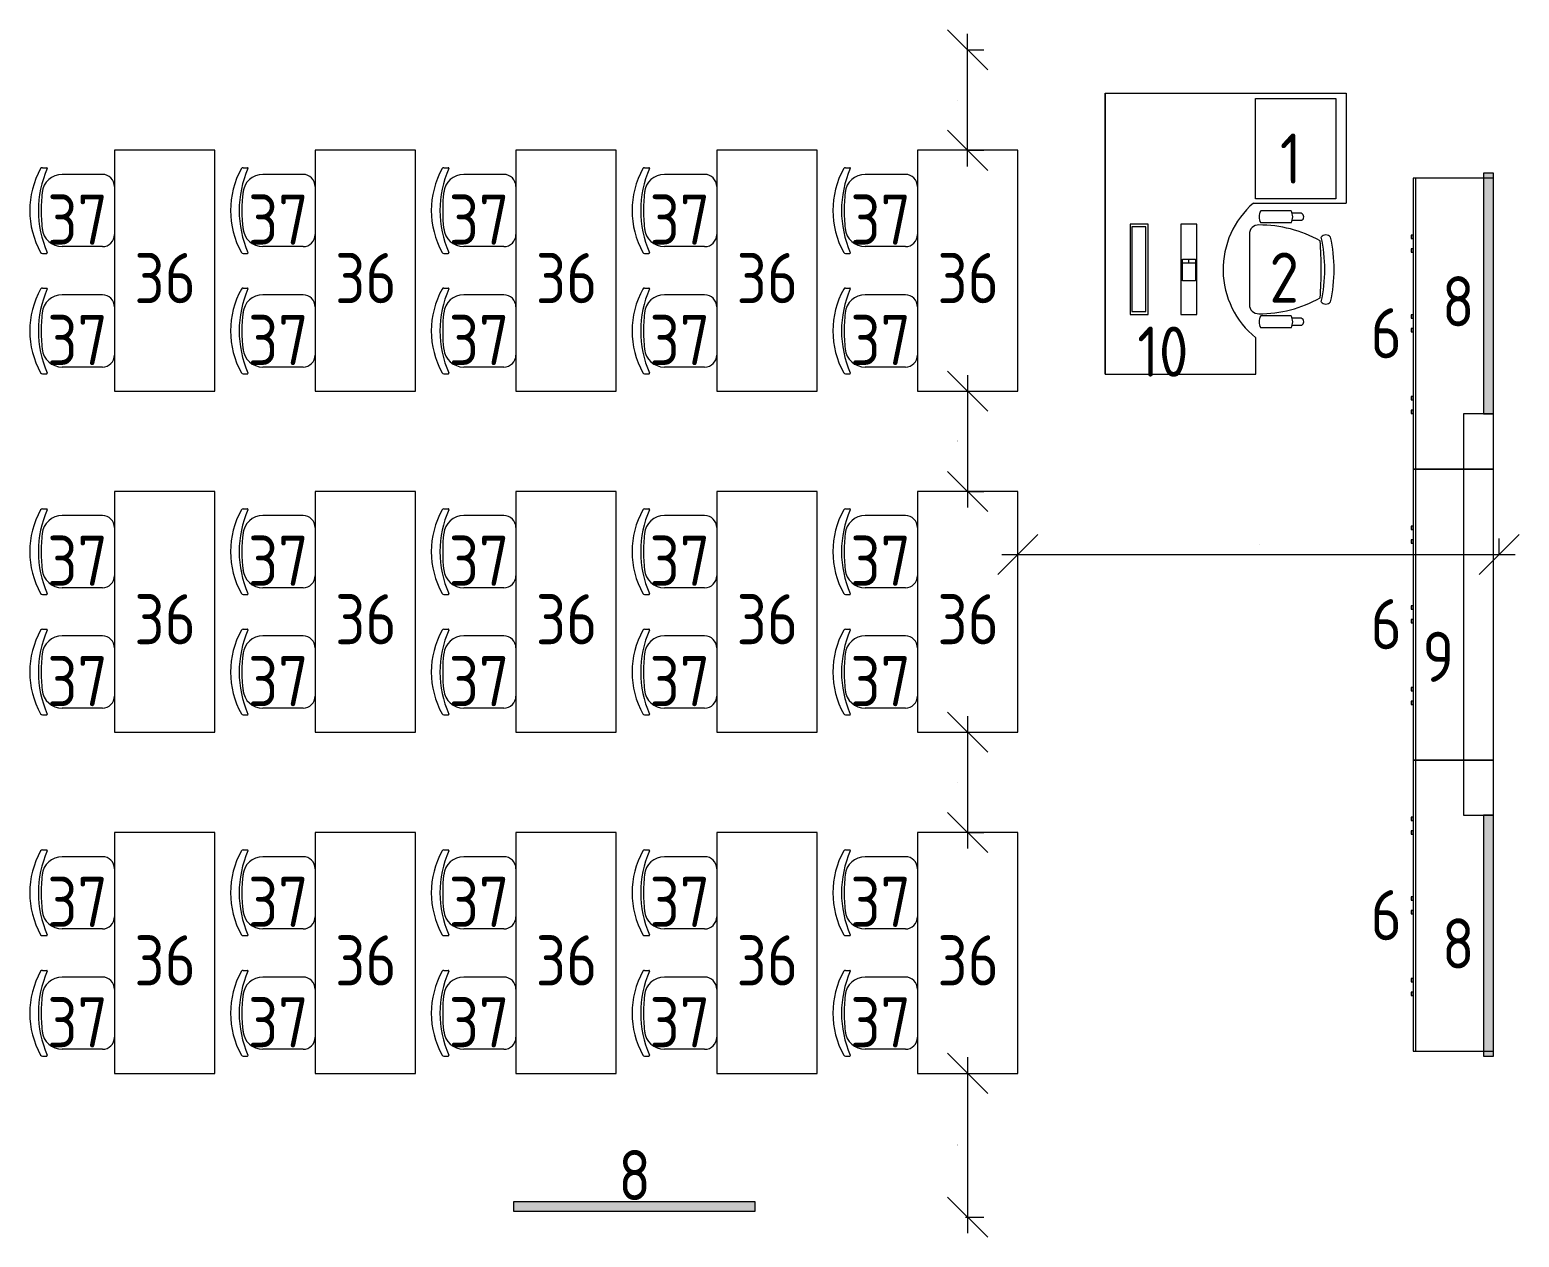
# Model space of a CAD drawing. Header units: millimetres. Extents: x 3050 to 430575, y -569542 to 36130.
# Drawn here: x 327469 to 334888, y -451950 to -445933 of the extents above; entities that cross this region are included whole.
import ezdxf

# ---------------------------------------------------------------- set-up
doc = ezdxf.new("R2010")
doc.units = ezdxf.units.MM
doc.layers.add('ТХ', color=5, linetype='Continuous', lineweight=5)
doc.layers.add('Уточнения', color=210, linetype='Continuous', lineweight=20)
doc.layers.add('ТХ_№ПОЗ', color=7, linetype='Continuous')
doc.styles.add('GOST Common_2', font='GOST_Common.ttf', dxfattribs={"width": 0.9, "height": 250})
doc.styles.add('GOST Common_3', font='GOST_Common.ttf', dxfattribs={"width": 0.9, "height": 2.5})
doc.dimstyles.new('TX-100', dxfattribs={"dimtxt": 200, "dimasz": 200, "dimexe": 80, "dimexo": 0, "dimgap": 50, "dimtad": 1, "dimtoh": 1, "dimdec": 0, "dimrnd": 10, "dimzin": 12, "dimtxsty": 'GOST Common_3', "dimblk": 'OBLIQUE', "dimcen": 1.5, "dimdle": 80, "dimclrd": 256, "dimclre": 256, "dimclrt": 256, "dimadec": 0, "dimazin": 0, "dimtfac": 1, "dimtdec": 0, "dimtmove": 0, "dimatfit": 3, "dimfxl": 1, "dimlwd": -1, "dimlwe": 15, "dimarcsym": 0})

# ---------------------------------------------------------------- blocks, each defined once
blk = doc.blocks.new('Покрытие настенное')
at = {"linetype": 'Continuous', "lineweight": 5}
blk.add_lwpolyline([(2250, -150), (250, -150), (250, 0), (2250, 0)], close=True, dxfattribs=at)
blk = doc.blocks.new('A$C3da1b1ea')
at = {"lineweight": 0}
h = blk.add_hatch(color=256, dxfattribs=at)
h.dxf.hatch_style = 1
h.paths.add_polyline_path([(0, 0), (50, 0), (50, -1200), (0, -1200)])
blk.add_lwpolyline([(0, 0), (50, 0), (50, -1200), (0, -1200), (0, 0)], dxfattribs=at)
blk = doc.blocks.new('Стол учителя угловой с тумбой')
at = {"linetype": 'Continuous', "lineweight": 5}
for p, q in [((0, 0), (0, 1200)), ((0, 1200), (547.9, 1200)), ((547.9, 739), (547.9, 1200)), ((1400, 750), (1219.1, 750)), ((1400, 0), (1400, 750)), ((1400, 0), (1400, 750)), ((1400, 0), (0, 0)), ((0, 0), (1400, 0))]:
    blk.add_line(p, q, dxfattribs=at)
blk.add_lwpolyline([(26.4, 1148.7), (526.4, 1148.7), (526.4, 748.7), (26.4, 748.7)], close=True, dxfattribs=at)
blk.add_arc((878.9, 1024.4), 437, 220.76329, 321.11011, dxfattribs=at)
blk = doc.blocks.new('Кресло регулируемое')
at = {"linetype": 'Continuous'}
for p, q in [((-292.3, -214.4), (-292.3, -365.6)), ((-280.3, -163), (-280.3, -208.6)), ((-243.6, -163), (-243.6, -208.8)), ((-232.1, -214.4), (-232.1, -365.6)), ((230.7, -214.4), (230.7, -365.6)), ((242.1, -163), (242.1, -208.8)), ((278.9, -163), (278.9, -208.6)), ((290.9, -214.4), (290.9, -365.6)), ((-175.8, -421.8), (174.4, -421.8))]:
    blk.add_line(p, q, dxfattribs=at)
for centre, radius, start, end in [((402.7, -373.3), 624.5, 150.90677, 180.12147), ((-144.6, -40.7), 28.1, 124.29147, 235.70827), ((0, -747.5), 747.5, 77.60199, 102.39777), ((0, -794), 747.5, 77.60199, 102.39777), ((0, -1825.8), 1761.9, 85.39382, 94.65462), ((-404.1, -373.3), 624.5, 359.87797, 29.10589), ((144.6, -40.7), 28.1, 304.29007, 55.70964), ((-262.2, -264.4), 58.4, 58.95098, 121.04877), ((-261.9, -171.6), 20.2, 24.89545, 155.33537), ((260.8, -264.4), 58.4, 58.95101, 121.04877), ((260.5, -171.5), 20.2, 24.89545, 155.33537), ((-262.2, -315.5), 58.4, 238.95097, 301.04877), ((260.8, -315.5), 58.4, 238.95097, 301.04877), ((-176.4, -376.4), 45.4, 177.81347, 270.74787), ((175, -376.4), 45.4, 269.25187, 2.18664)]:
    blk.add_arc(centre, radius, start, end, dxfattribs=at)
blk = doc.blocks.new('Стул ученич штабелир №5-7')
at = {"color": 0, "linetype": 'ByBlock', "lineweight": -2}
for p, q in [((-120.1, 0), (120.1, 0)), ((-120.1, 0), (120.1, 0)), ((-179.9, -60), (-179.9, -260.3)), ((-179.9, -60), (-179.9, -260.3)), ((180.1, -60), (180.1, -260.3)), ((180.1, -60), (180.1, -260.3)), ((-213.4, -359), (-213.4, -337.3)), ((-213.4, -359), (-213.4, -337.3)), ((213.6, -359), (213.6, -337.3)), ((213.6, -359), (213.6, -337.3))]:
    blk.add_line(p, q, dxfattribs=at)
for centre, radius, start, end in [((-119.9, -60), 60, 90, 180), ((-119.9, -60), 60, 90, 180), ((120.1, -60), 60, 0, 90), ((120.1, -60), 60, 0, 90), ((-79.9, -260.3), 100, 180, 264.25844), ((-79.9, -260.3), 100, 180, 264.25844), ((80.1, -260.3), 100, 275.74156, 0), ((80.1, -260.3), 100, 275.74156, 0), ((-210.4, -337.3), 3, 63.89783, 180), ((-210.4, -337.3), 3, 63.89783, 180), ((-203.4, -359), 10, 180, 238.06825), ((-203.4, -359), 10, 180, 238.06825), ((0.1, 142.3), 520.8, 246.31951, 293.68049), ((0.1, 142.3), 520.8, 246.31951, 293.68049), ((0.1, 9), 430.5, 240.99166, 299.00834), ((0.1, 9), 430.5, 240.99166, 299.00834), ((0.1, 435.5), 800.4, 263.24698, 276.75302), ((0.1, 435.5), 800.4, 263.24698, 276.75302), ((203.6, -359), 10, 301.93175, 0), ((203.6, -359), 10, 301.93175, 0), ((210.6, -337.3), 3, 0, 116.10217), ((210.6, -337.3), 3, 0, 116.10217)]:
    blk.add_arc(centre, radius, start, end, dxfattribs=at)
blk = doc.blocks.new('A$C727b9d3d')
at = {"linetype": 'Continuous'}
blk.add_line((388, -1450), (388, 0), dxfattribs=at)
for points in [[(0, -1450), (400, -1450), (400, 0), (0, 0)], [(400, -277.1), (400, -294.4), (410.2, -294.4), (410.2, -277.1)], [(400, -344.7), (400, -362.1), (410.2, -362.1), (410.2, -344.7)], [(400, -684.1), (400, -701.5), (410.2, -701.5), (410.2, -684.1)], [(400, -751.8), (400, -769.1), (410.2, -769.1), (410.2, -751.8)], [(400, -1081), (400, -1098.4), (410.2, -1098.4), (410.2, -1081)], [(400, -1148.7), (400, -1166), (410.2, -1166), (410.2, -1148.7)]]:
    blk.add_lwpolyline(points, close=True, dxfattribs=at)
blk = doc.blocks.new('_Oblique')
at = {"color": 0, "linetype": 'ByBlock', "lineweight": -2}
blk.add_line((-0.5, -0.5), (0.5, 0.5), dxfattribs=at)
blk = doc.blocks.new('*D12163')
at = {"layer": 'Defpoints', "color": 0, "transparency": 16777216}
for p in [(531925.4, -264413.9), (531925.4, -264913.9), (531925.4, -264913.9)]:
    blk.add_point(p, dxfattribs=at)
at = {"layer": 'ТХ', "transparency": 16777216}
blk.add_line((531925.4, -264333.9), (531925.4, -264993.9), dxfattribs=at)
at = {"layer": 'ТХ', "lineweight": 15, "transparency": 16777216}
for p, q in [((531925.4, -264413.9), (532005.4, -264413.9)), ((531925.4, -264913.9), (532005.4, -264913.9))]:
    blk.add_line(p, q, dxfattribs=at)
at = {"layer": 'ТХ', "transparency": 16777216, "xscale": 200, "yscale": 200, "zscale": 200}
for p, rotation in [((531925.4, -264413.9), 90), ((531925.4, -264913.9), 270)]:
    blk.add_blockref('_Oblique', p, dxfattribs=dict(at, rotation=rotation))
at = {"layer": 'ТХ', "transparency": 16777216, "insert": (531874.2, -264663.9), "char_height": 2.5, "attachment_point": 5, "rotation": 90, "style": 'GOST Common_3'}
blk.add_mtext('500', dxfattribs=at)
blk = doc.blocks.new('*D12164')
at = {"layer": 'Defpoints', "color": 0, "transparency": 16777216}
for p in [(531925.4, -266113.9), (531925.4, -266613.9), (531925.4, -266613.9)]:
    blk.add_point(p, dxfattribs=at)
at = {"layer": 'ТХ', "transparency": 16777216}
blk.add_line((531925.4, -266033.9), (531925.4, -266693.9), dxfattribs=at)
at = {"layer": 'ТХ', "lineweight": 15, "transparency": 16777216}
for p, q in [((531925.4, -266113.9), (532005.4, -266113.9)), ((531925.4, -266613.9), (532005.4, -266613.9))]:
    blk.add_line(p, q, dxfattribs=at)
at = {"layer": 'ТХ', "transparency": 16777216, "xscale": 200, "yscale": 200, "zscale": 200}
for p, rotation in [((531925.4, -266113.9), 90), ((531925.4, -266613.9), 270)]:
    blk.add_blockref('_Oblique', p, dxfattribs=dict(at, rotation=rotation))
at = {"layer": 'ТХ', "transparency": 16777216, "insert": (531874.2, -266363.9), "char_height": 2.5, "attachment_point": 5, "rotation": 90, "style": 'GOST Common_3'}
blk.add_mtext('500', dxfattribs=at)
blk = doc.blocks.new('*D12165')
at = {"layer": 'Defpoints', "color": 0, "transparency": 16777216}
for p in [(531925.4, -267813.9), (531914.4, -268530.4), (531925.4, -268530.4)]:
    blk.add_point(p, dxfattribs=at)
at = {"layer": 'ТХ', "transparency": 16777216}
blk.add_line((531925.4, -267733.9), (531925.4, -268610.4), dxfattribs=at)
at = {"layer": 'ТХ', "lineweight": 15, "transparency": 16777216}
for p, q in [((531925.4, -267813.9), (532005.4, -267813.9)), ((531914.4, -268530.4), (532005.4, -268530.4))]:
    blk.add_line(p, q, dxfattribs=at)
at = {"layer": 'ТХ', "transparency": 16777216, "xscale": 200, "yscale": 200, "zscale": 200}
for p, rotation in [((531925.4, -267813.9), 90), ((531925.4, -268530.4), 270)]:
    blk.add_blockref('_Oblique', p, dxfattribs=dict(at, rotation=rotation))
at = {"layer": 'ТХ', "transparency": 16777216, "insert": (531874.2, -268172.1), "char_height": 2.5, "attachment_point": 5, "rotation": 90, "style": 'GOST Common_3'}
blk.add_mtext('720', dxfattribs=at)
blk = doc.blocks.new('*D12138')
at = {"layer": 'Defpoints', "color": 0, "transparency": 16777216}
for p in [(532175.4, -265227.9), (534572.8, -265227.9), (534572.8, -265227.9)]:
    blk.add_point(p, dxfattribs=at)
at = {"layer": 'ТХ', "lineweight": 15, "transparency": 16777216}
for p, q in [((532175.4, -265227.9), (532175.4, -265147.9)), ((534572.8, -265227.9), (534572.8, -265147.9))]:
    blk.add_line(p, q, dxfattribs=at)
at = {"layer": 'ТХ', "transparency": 16777216}
blk.add_line((532095.4, -265227.9), (534652.8, -265227.9), dxfattribs=at)
at = {"layer": 'ТХ', "transparency": 16777216, "xscale": 200, "yscale": 200, "zscale": 200, "rotation": 180}
blk.add_blockref('_Oblique', (532175.4, -265227.9), dxfattribs=at)
at = {"layer": 'ТХ', "transparency": 16777216, "xscale": 200, "yscale": 200, "zscale": 200}
blk.add_blockref('_Oblique', (534572.8, -265227.9), dxfattribs=at)
at = {"layer": 'ТХ', "transparency": 16777216, "insert": (533374.1, -265176.6), "char_height": 2.5, "attachment_point": 5, "style": 'GOST Common_3'}
blk.add_mtext('2400', dxfattribs=at)
blk = doc.blocks.new('*D12166')
at = {"layer": 'Defpoints', "color": 0, "transparency": 16777216}
for p in [(531925.4, -262713.3), (531925.4, -262713.3), (531925.4, -263213.9)]:
    blk.add_point(p, dxfattribs=at)
at = {"layer": 'ТХ', "transparency": 16777216}
blk.add_line((531925.4, -263293.9), (531925.4, -262633.3), dxfattribs=at)
at = {"layer": 'ТХ', "lineweight": 15, "transparency": 16777216}
for p, q in [((531925.4, -262713.3), (532005.4, -262713.3)), ((531925.4, -263213.9), (532005.4, -263213.9))]:
    blk.add_line(p, q, dxfattribs=at)
at = {"layer": 'ТХ', "transparency": 16777216, "xscale": 200, "yscale": 200, "zscale": 200}
for p, rotation in [((531925.4, -262713.3), 90), ((531925.4, -263213.9), 270)]:
    blk.add_blockref('_Oblique', p, dxfattribs=dict(at, rotation=rotation))
at = {"layer": 'ТХ', "transparency": 16777216, "insert": (531874.2, -262963.6), "char_height": 2.5, "attachment_point": 5, "rotation": 90, "style": 'GOST Common_3'}
blk.add_mtext('500', dxfattribs=at)
blk = doc.blocks.new('Ноутбук')
at = {"layer": 'ТХ'}
for p, q in [((2432.4, 14028.3), (2412.3, 14028.3)), ((2432.4, 14060), (2432.4, 13996.6))]:
    blk.add_line(p, q, dxfattribs=at)
for points in [[(2238.5, 13988.4), (2687.5, 13988.4), (2687.5, 14067.9), (2238.5, 14067.9)], [(2520.4, 13996.6), (2412.3, 13996.6), (2412.3, 14060), (2520.4, 14060)], [(2687.5, 13824.4), (2238.5, 13824.4), (2238.5, 13735.8), (2687.5, 13735.8)], [(2673.8, 13813.8), (2251.4, 13813.8), (2251.4, 13743.9), (2673.8, 13743.9)]]:
    blk.add_lwpolyline(points, close=True, dxfattribs=at)
blk = doc.blocks.new('ТХ1 4 этаж')
at = {"layer": 'ТХ'}
for points in [[(528175.4, -264413.9), (528175.4, -263213.9), (527675.4, -263213.9), (527675.4, -264413.9)], [(529175.4, -264413.9), (529175.4, -263213.9), (528675.4, -263213.9), (528675.4, -264413.9)], [(530175.4, -264413.9), (530175.4, -263213.9), (529675.4, -263213.9), (529675.4, -264413.9)], [(531175.4, -264413.9), (531175.4, -263213.9), (530675.4, -263213.9), (530675.4, -264413.9)], [(532175.4, -264413.9), (532175.4, -263213.9), (531675.4, -263213.9), (531675.4, -264413.9)], [(528175.4, -266113.9), (528175.4, -264913.9), (527675.4, -264913.9), (527675.4, -266113.9)], [(529175.4, -266113.9), (529175.4, -264913.9), (528675.4, -264913.9), (528675.4, -266113.9)], [(530175.4, -266113.9), (530175.4, -264913.9), (529675.4, -264913.9), (529675.4, -266113.9)], [(531175.4, -266113.9), (531175.4, -264913.9), (530675.4, -264913.9), (530675.4, -266113.9)], [(532175.4, -266113.9), (532175.4, -264913.9), (531675.4, -264913.9), (531675.4, -266113.9)], [(528175.4, -267813.9), (528175.4, -266613.9), (527675.4, -266613.9), (527675.4, -267813.9)], [(529175.4, -267813.9), (529175.4, -266613.9), (528675.4, -266613.9), (528675.4, -267813.9)], [(530175.4, -267813.9), (530175.4, -266613.9), (529675.4, -266613.9), (529675.4, -267813.9)], [(531175.4, -267813.9), (531175.4, -266613.9), (530675.4, -266613.9), (530675.4, -267813.9)], [(532175.4, -267813.9), (532175.4, -266613.9), (531675.4, -266613.9), (531675.4, -267813.9)]]:
    blk.add_lwpolyline(points, close=True, dxfattribs=at)
at = {"rotation": 270}
blk.add_blockref('Ноутбук', (518999.6, -261344.2), dxfattribs=at)
at = {"layer": 'ТХ', "lineweight": 0}
for name, p, rotation in [('Стол учителя угловой с тумбой', (532610.4, -262928.8), 270), ('Стул ученич штабелир №5-7', (527675.4, -263513.9), 270), ('Стул ученич штабелир №5-7', (528675.4, -263513.9), 270), ('Стул ученич штабелир №5-7', (529675.4, -263513.9), 270), ('Стул ученич штабелир №5-7', (530675.4, -263513.9), 270), ('Стул ученич штабелир №5-7', (531675.4, -263513.9), 270), ('A$C727b9d3d', (534544.6, -264802.9), 180), ('Кресло регулируемое', (533750.6, -263807.9), 270), ('Стул ученич штабелир №5-7', (527675.4, -264113.9), 270), ('Стул ученич штабелир №5-7', (528675.4, -264113.9), 270), ('Стул ученич штабелир №5-7', (529675.4, -264113.9), 270), ('Стул ученич штабелир №5-7', (530675.4, -264113.9), 270), ('Стул ученич штабелир №5-7', (531675.4, -264113.9), 270), ('A$C727b9d3d', (534544.6, -266252.9), 180), ('Стул ученич штабелир №5-7', (527675.4, -265213.9), 270), ('Стул ученич штабелир №5-7', (528675.4, -265213.9), 270), ('Стул ученич штабелир №5-7', (529675.4, -265213.9), 270), ('Стул ученич штабелир №5-7', (530675.4, -265213.9), 270), ('Стул ученич штабелир №5-7', (531675.4, -265213.9), 270), ('Стул ученич штабелир №5-7', (527675.4, -265813.9), 270), ('Стул ученич штабелир №5-7', (528675.4, -265813.9), 270), ('Стул ученич штабелир №5-7', (529675.4, -265813.9), 270), ('Стул ученич штабелир №5-7', (530675.4, -265813.9), 270), ('Стул ученич штабелир №5-7', (531675.4, -265813.9), 270), ('A$C727b9d3d', (534544.6, -267702.9), 180), ('Стул ученич штабелир №5-7', (527675.4, -266913.9), 270), ('Стул ученич штабелир №5-7', (528675.4, -266913.9), 270), ('Стул ученич штабелир №5-7', (529675.4, -266913.9), 270), ('Стул ученич штабелир №5-7', (530675.4, -266913.9), 270), ('Стул ученич штабелир №5-7', (531675.4, -266913.9), 270), ('Стул ученич штабелир №5-7', (527675.4, -267513.9), 270), ('Стул ученич штабелир №5-7', (528675.4, -267513.9), 270), ('Стул ученич штабелир №5-7', (529675.4, -267513.9), 270), ('Стул ученич штабелир №5-7', (530675.4, -267513.9), 270), ('Стул ученич штабелир №5-7', (531675.4, -267513.9), 270), ('A$C3da1b1ea', (530865.4, -268452.4), 270)]:
    blk.add_blockref(name, p, dxfattribs=dict(at, rotation=rotation))
at = {"layer": 'ТХ', "lineweight": 0, "xscale": -1}
for p in [(534544.6, -263327.9), (534544.6, -266527.9)]:
    blk.add_blockref('A$C3da1b1ea', p, dxfattribs=at)
at = {"layer": 'ТХ', "lineweight": 0, "xscale": -1, "rotation": 270}
blk.add_blockref('Покрытие настенное', (534544.6, -266777.9), dxfattribs=at)
at = {"layer": 'ТХ_№ПОЗ', "char_height": 250, "width": 595, "attachment_point": 5, "line_spacing_factor": 1.139951, "style": 'GOST Common_2'}
for s, insert in [('\\pxt4.23333,8.46667,12.7,16.93333,21.16667,25.4,29.63333,33.86667,38.1,42.33333,46.56667,50.8,55.03333,59.26667,63.5,67.73333,71.96667,76.2,80.43333,84.66667,88.9,93.13333,97.36667,101.6,105.83333,110.06667,114.3,118.53333,122.76667,127,131.23333,135.46667;1', (533534.5, -263255.3)), ('\\pxt4.23333,8.46667,12.7,16.93333,21.16667,25.4,29.63333,33.86667,38.1,42.33333,46.56667,50.8,55.03333,59.26667,63.5,67.73333,71.96667,76.2,80.43333,84.66667,88.9,93.13333,97.36667,101.6,105.83333,110.06667,114.3,118.53333,122.76667,127,131.23333,135.46667;37', (527491.3, -263559.2)), ('\\pxt4.23333,8.46667,12.7,16.93333,21.16667,25.4,29.63333,33.86667,38.1,42.33333,46.56667,50.8,55.03333,59.26667,63.5,67.73333,71.96667,76.2,80.43333,84.66667,88.9,93.13333,97.36667,101.6,105.83333,110.06667,114.3,118.53333,122.76667,127,131.23333,135.46667;37', (528491.3, -263559.2)), ('\\pxt4.23333,8.46667,12.7,16.93333,21.16667,25.4,29.63333,33.86667,38.1,42.33333,46.56667,50.8,55.03333,59.26667,63.5,67.73333,71.96667,76.2,80.43333,84.66667,88.9,93.13333,97.36667,101.6,105.83333,110.06667,114.3,118.53333,122.76667,127,131.23333,135.46667;37', (529491.3, -263559.2)), ('\\pxt4.23333,8.46667,12.7,16.93333,21.16667,25.4,29.63333,33.86667,38.1,42.33333,46.56667,50.8,55.03333,59.26667,63.5,67.73333,71.96667,76.2,80.43333,84.66667,88.9,93.13333,97.36667,101.6,105.83333,110.06667,114.3,118.53333,122.76667,127,131.23333,135.46667;37', (530491.3, -263559.2)), ('\\pxt4.23333,8.46667,12.7,16.93333,21.16667,25.4,29.63333,33.86667,38.1,42.33333,46.56667,50.8,55.03333,59.26667,63.5,67.73333,71.96667,76.2,80.43333,84.66667,88.9,93.13333,97.36667,101.6,105.83333,110.06667,114.3,118.53333,122.76667,127,131.23333,135.46667;37', (531491.3, -263559.2)), ('\\pxt4.23333,8.46667,12.7,16.93333,21.16667,25.4,29.63333,33.86667,38.1,42.33333,46.56667,50.8,55.03333,59.26667,63.5,67.73333,71.96667,76.2,80.43333,84.66667,88.9,93.13333,97.36667,101.6,105.83333,110.06667,114.3,118.53333,122.76667,127,131.23333,135.46667;36', (527927.8, -263850.9)), ('\\pxt4.23333,8.46667,12.7,16.93333,21.16667,25.4,29.63333,33.86667,38.1,42.33333,46.56667,50.8,55.03333,59.26667,63.5,67.73333,71.96667,76.2,80.43333,84.66667,88.9,93.13333,97.36667,101.6,105.83333,110.06667,114.3,118.53333,122.76667,127,131.23333,135.46667;36', (528927.8, -263850.9)), ('\\pxt4.23333,8.46667,12.7,16.93333,21.16667,25.4,29.63333,33.86667,38.1,42.33333,46.56667,50.8,55.03333,59.26667,63.5,67.73333,71.96667,76.2,80.43333,84.66667,88.9,93.13333,97.36667,101.6,105.83333,110.06667,114.3,118.53333,122.76667,127,131.23333,135.46667;36', (529927.8, -263850.9)), ('\\pxt4.23333,8.46667,12.7,16.93333,21.16667,25.4,29.63333,33.86667,38.1,42.33333,46.56667,50.8,55.03333,59.26667,63.5,67.73333,71.96667,76.2,80.43333,84.66667,88.9,93.13333,97.36667,101.6,105.83333,110.06667,114.3,118.53333,122.76667,127,131.23333,135.46667;36', (530927.8, -263850.9)), ('\\pxt4.23333,8.46667,12.7,16.93333,21.16667,25.4,29.63333,33.86667,38.1,42.33333,46.56667,50.8,55.03333,59.26667,63.5,67.73333,71.96667,76.2,80.43333,84.66667,88.9,93.13333,97.36667,101.6,105.83333,110.06667,114.3,118.53333,122.76667,127,131.23333,135.46667;36', (531927.8, -263850.9)), ('\\pxt4.23333,8.46667,12.7,16.93333,21.16667,25.4,29.63333,33.86667,38.1,42.33333,46.56667,50.8,55.03333,59.26667,63.5,67.73333,71.96667,76.2,80.43333,84.66667,88.9,93.13333,97.36667,101.6,105.83333,110.06667,114.3,118.53333,122.76667,127,131.23333,135.46667;2', (533502, -263848.4)), ('\\pxt4.23333,8.46667,12.7,16.93333,21.16667,25.4,29.63333,33.86667,38.1,42.33333,46.56667,50.8,55.03333,59.26667,63.5,67.73333,71.96667,76.2,80.43333,84.66667,88.9,93.13333,97.36667,101.6,105.83333,110.06667,114.3,118.53333,122.76667,127,131.23333,135.46667;8', (534368.9, -263966.6)), ('\\pxt4.23333,8.46667,12.7,16.93333,21.16667,25.4,29.63333,33.86667,38.1,42.33333,46.56667,50.8,55.03333,59.26667,63.5,67.73333,71.96667,76.2,80.43333,84.66667,88.9,93.13333,97.36667,101.6,105.83333,110.06667,114.3,118.53333,122.76667,127,131.23333,135.46667;37', (527491.3, -264159.2)), ('\\pxt4.23333,8.46667,12.7,16.93333,21.16667,25.4,29.63333,33.86667,38.1,42.33333,46.56667,50.8,55.03333,59.26667,63.5,67.73333,71.96667,76.2,80.43333,84.66667,88.9,93.13333,97.36667,101.6,105.83333,110.06667,114.3,118.53333,122.76667,127,131.23333,135.46667;37', (528491.3, -264159.2)), ('\\pxt4.23333,8.46667,12.7,16.93333,21.16667,25.4,29.63333,33.86667,38.1,42.33333,46.56667,50.8,55.03333,59.26667,63.5,67.73333,71.96667,76.2,80.43333,84.66667,88.9,93.13333,97.36667,101.6,105.83333,110.06667,114.3,118.53333,122.76667,127,131.23333,135.46667;37', (529491.3, -264159.2)), ('\\pxt4.23333,8.46667,12.7,16.93333,21.16667,25.4,29.63333,33.86667,38.1,42.33333,46.56667,50.8,55.03333,59.26667,63.5,67.73333,71.96667,76.2,80.43333,84.66667,88.9,93.13333,97.36667,101.6,105.83333,110.06667,114.3,118.53333,122.76667,127,131.23333,135.46667;37', (530491.3, -264159.2)), ('\\pxt4.23333,8.46667,12.7,16.93333,21.16667,25.4,29.63333,33.86667,38.1,42.33333,46.56667,50.8,55.03333,59.26667,63.5,67.73333,71.96667,76.2,80.43333,84.66667,88.9,93.13333,97.36667,101.6,105.83333,110.06667,114.3,118.53333,122.76667,127,131.23333,135.46667;37', (531491.3, -264159.2)), ('\\pxt4.23333,8.46667,12.7,16.93333,21.16667,25.4,29.63333,33.86667,38.1,42.33333,46.56667,50.8,55.03333,59.26667,63.5,67.73333,71.96667,76.2,80.43333,84.66667,88.9,93.13333,97.36667,101.6,105.83333,110.06667,114.3,118.53333,122.76667,127,131.23333,135.46667;6', (534010.4, -264125.4)), ('\\pxt4.23333,8.46667,12.7,16.93333,21.16667,25.4,29.63333,33.86667,38.1,42.33333,46.56667,50.8,55.03333,59.26667,63.5,67.73333,71.96667,76.2,80.43333,84.66667,88.9,93.13333,97.36667,101.6,105.83333,110.06667,114.3,118.53333,122.76667,127,131.23333,135.46667;10', (532897.8, -264217.5)), ('\\pxt4.23333,8.46667,12.7,16.93333,21.16667,25.4,29.63333,33.86667,38.1,42.33333,46.56667,50.8,55.03333,59.26667,63.5,67.73333,71.96667,76.2,80.43333,84.66667,88.9,93.13333,97.36667,101.6,105.83333,110.06667,114.3,118.53333,122.76667,127,131.23333,135.46667;37', (527491.3, -265259.2)), ('\\pxt4.23333,8.46667,12.7,16.93333,21.16667,25.4,29.63333,33.86667,38.1,42.33333,46.56667,50.8,55.03333,59.26667,63.5,67.73333,71.96667,76.2,80.43333,84.66667,88.9,93.13333,97.36667,101.6,105.83333,110.06667,114.3,118.53333,122.76667,127,131.23333,135.46667;37', (528491.3, -265259.2)), ('\\pxt4.23333,8.46667,12.7,16.93333,21.16667,25.4,29.63333,33.86667,38.1,42.33333,46.56667,50.8,55.03333,59.26667,63.5,67.73333,71.96667,76.2,80.43333,84.66667,88.9,93.13333,97.36667,101.6,105.83333,110.06667,114.3,118.53333,122.76667,127,131.23333,135.46667;37', (529491.3, -265259.2)), ('\\pxt4.23333,8.46667,12.7,16.93333,21.16667,25.4,29.63333,33.86667,38.1,42.33333,46.56667,50.8,55.03333,59.26667,63.5,67.73333,71.96667,76.2,80.43333,84.66667,88.9,93.13333,97.36667,101.6,105.83333,110.06667,114.3,118.53333,122.76667,127,131.23333,135.46667;37', (530491.3, -265259.2)), ('\\pxt4.23333,8.46667,12.7,16.93333,21.16667,25.4,29.63333,33.86667,38.1,42.33333,46.56667,50.8,55.03333,59.26667,63.5,67.73333,71.96667,76.2,80.43333,84.66667,88.9,93.13333,97.36667,101.6,105.83333,110.06667,114.3,118.53333,122.76667,127,131.23333,135.46667;37', (531491.3, -265259.2)), ('\\pxt4.23333,8.46667,12.7,16.93333,21.16667,25.4,29.63333,33.86667,38.1,42.33333,46.56667,50.8,55.03333,59.26667,63.5,67.73333,71.96667,76.2,80.43333,84.66667,88.9,93.13333,97.36667,101.6,105.83333,110.06667,114.3,118.53333,122.76667,127,131.23333,135.46667;36', (527927.8, -265550.9)), ('\\pxt4.23333,8.46667,12.7,16.93333,21.16667,25.4,29.63333,33.86667,38.1,42.33333,46.56667,50.8,55.03333,59.26667,63.5,67.73333,71.96667,76.2,80.43333,84.66667,88.9,93.13333,97.36667,101.6,105.83333,110.06667,114.3,118.53333,122.76667,127,131.23333,135.46667;36', (528927.8, -265550.9)), ('\\pxt4.23333,8.46667,12.7,16.93333,21.16667,25.4,29.63333,33.86667,38.1,42.33333,46.56667,50.8,55.03333,59.26667,63.5,67.73333,71.96667,76.2,80.43333,84.66667,88.9,93.13333,97.36667,101.6,105.83333,110.06667,114.3,118.53333,122.76667,127,131.23333,135.46667;36', (529927.8, -265550.9)), ('\\pxt4.23333,8.46667,12.7,16.93333,21.16667,25.4,29.63333,33.86667,38.1,42.33333,46.56667,50.8,55.03333,59.26667,63.5,67.73333,71.96667,76.2,80.43333,84.66667,88.9,93.13333,97.36667,101.6,105.83333,110.06667,114.3,118.53333,122.76667,127,131.23333,135.46667;36', (530927.8, -265550.9)), ('\\pxt4.23333,8.46667,12.7,16.93333,21.16667,25.4,29.63333,33.86667,38.1,42.33333,46.56667,50.8,55.03333,59.26667,63.5,67.73333,71.96667,76.2,80.43333,84.66667,88.9,93.13333,97.36667,101.6,105.83333,110.06667,114.3,118.53333,122.76667,127,131.23333,135.46667;36', (531927.8, -265550.9)), ('\\pxt4.23333,8.46667,12.7,16.93333,21.16667,25.4,29.63333,33.86667,38.1,42.33333,46.56667,50.8,55.03333,59.26667,63.5,67.73333,71.96667,76.2,80.43333,84.66667,88.9,93.13333,97.36667,101.6,105.83333,110.06667,114.3,118.53333,122.76667,127,131.23333,135.46667;6', (534010.4, -265575.4)), ('\\pxt4.23333,8.46667,12.7,16.93333,21.16667,25.4,29.63333,33.86667,38.1,42.33333,46.56667,50.8,55.03333,59.26667,63.5,67.73333,71.96667,76.2,80.43333,84.66667,88.9,93.13333,97.36667,101.6,105.83333,110.06667,114.3,118.53333,122.76667,127,131.23333,135.46667;9', (534269.9, -265738)), ('\\pxt4.23333,8.46667,12.7,16.93333,21.16667,25.4,29.63333,33.86667,38.1,42.33333,46.56667,50.8,55.03333,59.26667,63.5,67.73333,71.96667,76.2,80.43333,84.66667,88.9,93.13333,97.36667,101.6,105.83333,110.06667,114.3,118.53333,122.76667,127,131.23333,135.46667;37', (527491.3, -265859.2)), ('\\pxt4.23333,8.46667,12.7,16.93333,21.16667,25.4,29.63333,33.86667,38.1,42.33333,46.56667,50.8,55.03333,59.26667,63.5,67.73333,71.96667,76.2,80.43333,84.66667,88.9,93.13333,97.36667,101.6,105.83333,110.06667,114.3,118.53333,122.76667,127,131.23333,135.46667;37', (528491.3, -265859.2)), ('\\pxt4.23333,8.46667,12.7,16.93333,21.16667,25.4,29.63333,33.86667,38.1,42.33333,46.56667,50.8,55.03333,59.26667,63.5,67.73333,71.96667,76.2,80.43333,84.66667,88.9,93.13333,97.36667,101.6,105.83333,110.06667,114.3,118.53333,122.76667,127,131.23333,135.46667;37', (529491.3, -265859.2)), ('\\pxt4.23333,8.46667,12.7,16.93333,21.16667,25.4,29.63333,33.86667,38.1,42.33333,46.56667,50.8,55.03333,59.26667,63.5,67.73333,71.96667,76.2,80.43333,84.66667,88.9,93.13333,97.36667,101.6,105.83333,110.06667,114.3,118.53333,122.76667,127,131.23333,135.46667;37', (530491.3, -265859.2)), ('\\pxt4.23333,8.46667,12.7,16.93333,21.16667,25.4,29.63333,33.86667,38.1,42.33333,46.56667,50.8,55.03333,59.26667,63.5,67.73333,71.96667,76.2,80.43333,84.66667,88.9,93.13333,97.36667,101.6,105.83333,110.06667,114.3,118.53333,122.76667,127,131.23333,135.46667;37', (531491.3, -265859.2)), ('\\pxt4.23333,8.46667,12.7,16.93333,21.16667,25.4,29.63333,33.86667,38.1,42.33333,46.56667,50.8,55.03333,59.26667,63.5,67.73333,71.96667,76.2,80.43333,84.66667,88.9,93.13333,97.36667,101.6,105.83333,110.06667,114.3,118.53333,122.76667,127,131.23333,135.46667;37', (527491.3, -266959.2)), ('\\pxt4.23333,8.46667,12.7,16.93333,21.16667,25.4,29.63333,33.86667,38.1,42.33333,46.56667,50.8,55.03333,59.26667,63.5,67.73333,71.96667,76.2,80.43333,84.66667,88.9,93.13333,97.36667,101.6,105.83333,110.06667,114.3,118.53333,122.76667,127,131.23333,135.46667;37', (528491.3, -266959.2)), ('\\pxt4.23333,8.46667,12.7,16.93333,21.16667,25.4,29.63333,33.86667,38.1,42.33333,46.56667,50.8,55.03333,59.26667,63.5,67.73333,71.96667,76.2,80.43333,84.66667,88.9,93.13333,97.36667,101.6,105.83333,110.06667,114.3,118.53333,122.76667,127,131.23333,135.46667;37', (529491.3, -266959.2)), ('\\pxt4.23333,8.46667,12.7,16.93333,21.16667,25.4,29.63333,33.86667,38.1,42.33333,46.56667,50.8,55.03333,59.26667,63.5,67.73333,71.96667,76.2,80.43333,84.66667,88.9,93.13333,97.36667,101.6,105.83333,110.06667,114.3,118.53333,122.76667,127,131.23333,135.46667;37', (530491.3, -266959.2)), ('\\pxt4.23333,8.46667,12.7,16.93333,21.16667,25.4,29.63333,33.86667,38.1,42.33333,46.56667,50.8,55.03333,59.26667,63.5,67.73333,71.96667,76.2,80.43333,84.66667,88.9,93.13333,97.36667,101.6,105.83333,110.06667,114.3,118.53333,122.76667,127,131.23333,135.46667;37', (531491.3, -266959.2)), ('\\pxt4.23333,8.46667,12.7,16.93333,21.16667,25.4,29.63333,33.86667,38.1,42.33333,46.56667,50.8,55.03333,59.26667,63.5,67.73333,71.96667,76.2,80.43333,84.66667,88.9,93.13333,97.36667,101.6,105.83333,110.06667,114.3,118.53333,122.76667,127,131.23333,135.46667;6', (534010.4, -267025.4)), ('\\pxt4.23333,8.46667,12.7,16.93333,21.16667,25.4,29.63333,33.86667,38.1,42.33333,46.56667,50.8,55.03333,59.26667,63.5,67.73333,71.96667,76.2,80.43333,84.66667,88.9,93.13333,97.36667,101.6,105.83333,110.06667,114.3,118.53333,122.76667,127,131.23333,135.46667;8', (534368.9, -267166.6)), ('\\pxt4.23333,8.46667,12.7,16.93333,21.16667,25.4,29.63333,33.86667,38.1,42.33333,46.56667,50.8,55.03333,59.26667,63.5,67.73333,71.96667,76.2,80.43333,84.66667,88.9,93.13333,97.36667,101.6,105.83333,110.06667,114.3,118.53333,122.76667,127,131.23333,135.46667;36', (527927.8, -267250.9)), ('\\pxt4.23333,8.46667,12.7,16.93333,21.16667,25.4,29.63333,33.86667,38.1,42.33333,46.56667,50.8,55.03333,59.26667,63.5,67.73333,71.96667,76.2,80.43333,84.66667,88.9,93.13333,97.36667,101.6,105.83333,110.06667,114.3,118.53333,122.76667,127,131.23333,135.46667;36', (528927.8, -267250.9)), ('\\pxt4.23333,8.46667,12.7,16.93333,21.16667,25.4,29.63333,33.86667,38.1,42.33333,46.56667,50.8,55.03333,59.26667,63.5,67.73333,71.96667,76.2,80.43333,84.66667,88.9,93.13333,97.36667,101.6,105.83333,110.06667,114.3,118.53333,122.76667,127,131.23333,135.46667;36', (529927.8, -267250.9)), ('\\pxt4.23333,8.46667,12.7,16.93333,21.16667,25.4,29.63333,33.86667,38.1,42.33333,46.56667,50.8,55.03333,59.26667,63.5,67.73333,71.96667,76.2,80.43333,84.66667,88.9,93.13333,97.36667,101.6,105.83333,110.06667,114.3,118.53333,122.76667,127,131.23333,135.46667;36', (530927.8, -267250.9)), ('\\pxt4.23333,8.46667,12.7,16.93333,21.16667,25.4,29.63333,33.86667,38.1,42.33333,46.56667,50.8,55.03333,59.26667,63.5,67.73333,71.96667,76.2,80.43333,84.66667,88.9,93.13333,97.36667,101.6,105.83333,110.06667,114.3,118.53333,122.76667,127,131.23333,135.46667;36', (531927.8, -267250.9)), ('\\pxt4.23333,8.46667,12.7,16.93333,21.16667,25.4,29.63333,33.86667,38.1,42.33333,46.56667,50.8,55.03333,59.26667,63.5,67.73333,71.96667,76.2,80.43333,84.66667,88.9,93.13333,97.36667,101.6,105.83333,110.06667,114.3,118.53333,122.76667,127,131.23333,135.46667;37', (527491.3, -267559.2)), ('\\pxt4.23333,8.46667,12.7,16.93333,21.16667,25.4,29.63333,33.86667,38.1,42.33333,46.56667,50.8,55.03333,59.26667,63.5,67.73333,71.96667,76.2,80.43333,84.66667,88.9,93.13333,97.36667,101.6,105.83333,110.06667,114.3,118.53333,122.76667,127,131.23333,135.46667;37', (528491.3, -267559.2)), ('\\pxt4.23333,8.46667,12.7,16.93333,21.16667,25.4,29.63333,33.86667,38.1,42.33333,46.56667,50.8,55.03333,59.26667,63.5,67.73333,71.96667,76.2,80.43333,84.66667,88.9,93.13333,97.36667,101.6,105.83333,110.06667,114.3,118.53333,122.76667,127,131.23333,135.46667;37', (529491.3, -267559.2)), ('\\pxt4.23333,8.46667,12.7,16.93333,21.16667,25.4,29.63333,33.86667,38.1,42.33333,46.56667,50.8,55.03333,59.26667,63.5,67.73333,71.96667,76.2,80.43333,84.66667,88.9,93.13333,97.36667,101.6,105.83333,110.06667,114.3,118.53333,122.76667,127,131.23333,135.46667;37', (530491.3, -267559.2)), ('\\pxt4.23333,8.46667,12.7,16.93333,21.16667,25.4,29.63333,33.86667,38.1,42.33333,46.56667,50.8,55.03333,59.26667,63.5,67.73333,71.96667,76.2,80.43333,84.66667,88.9,93.13333,97.36667,101.6,105.83333,110.06667,114.3,118.53333,122.76667,127,131.23333,135.46667;37', (531491.3, -267559.2)), ('\\pxt4.23333,8.46667,12.7,16.93333,21.16667,25.4,29.63333,33.86667,38.1,42.33333,46.56667,50.8,55.03333,59.26667,63.5,67.73333,71.96667,76.2,80.43333,84.66667,88.9,93.13333,97.36667,101.6,105.83333,110.06667,114.3,118.53333,122.76667,127,131.23333,135.46667;8', (530266.7, -268320.8))]:
    blk.add_mtext(s, dxfattribs=dict(at, insert=insert))
at = {"layer": 'ТХ'}
for base, p1, p2, picture, middle in [((531925.4, -262713.3), (531925.4, -263213.9), (531925.4, -262713.3), '*D12166', (531874.2, -262963.6)), ((531925.4, -264913.9), (531925.4, -264413.9), (531925.4, -264913.9), '*D12163', (531874.2, -264663.9)), ((531925.4, -266613.9), (531925.4, -266113.9), (531925.4, -266613.9), '*D12164', (531874.2, -266363.9)), ((531925.4102, -268530.3676), (531925.4102, -267813.9316), (531914.4198, -268530.3676), '*D12165', (531874.1602, -268172.1496))]:
    dim = blk.add_linear_dim(base=base, p1=p1, p2=p2, angle=90, dimstyle='TX-100', dxfattribs=at)
    dim.commit()
    dim.dimension.update_dxf_attribs({"geometry": picture, "text_midpoint": middle})
dim = blk.add_linear_dim(base=(534572.8, -265227.9), p1=(532175.4, -265227.9), p2=(534572.8, -265227.9), dimstyle='TX-100', dxfattribs=at)
dim.commit()
dim.dimension.update_dxf_attribs({"geometry": '*D12138', "text_midpoint": (533374.1, -265176.6)})

msp = doc.modelspace()

# ---------------------------------------------------------------- block references
at = {"layer": 'Уточнения', "lineweight": 50}
msp.add_blockref('ТХ1 4 этаж', (-199784.75, -183319.8), dxfattribs=at)

doc.saveas('drawing.dxf')
